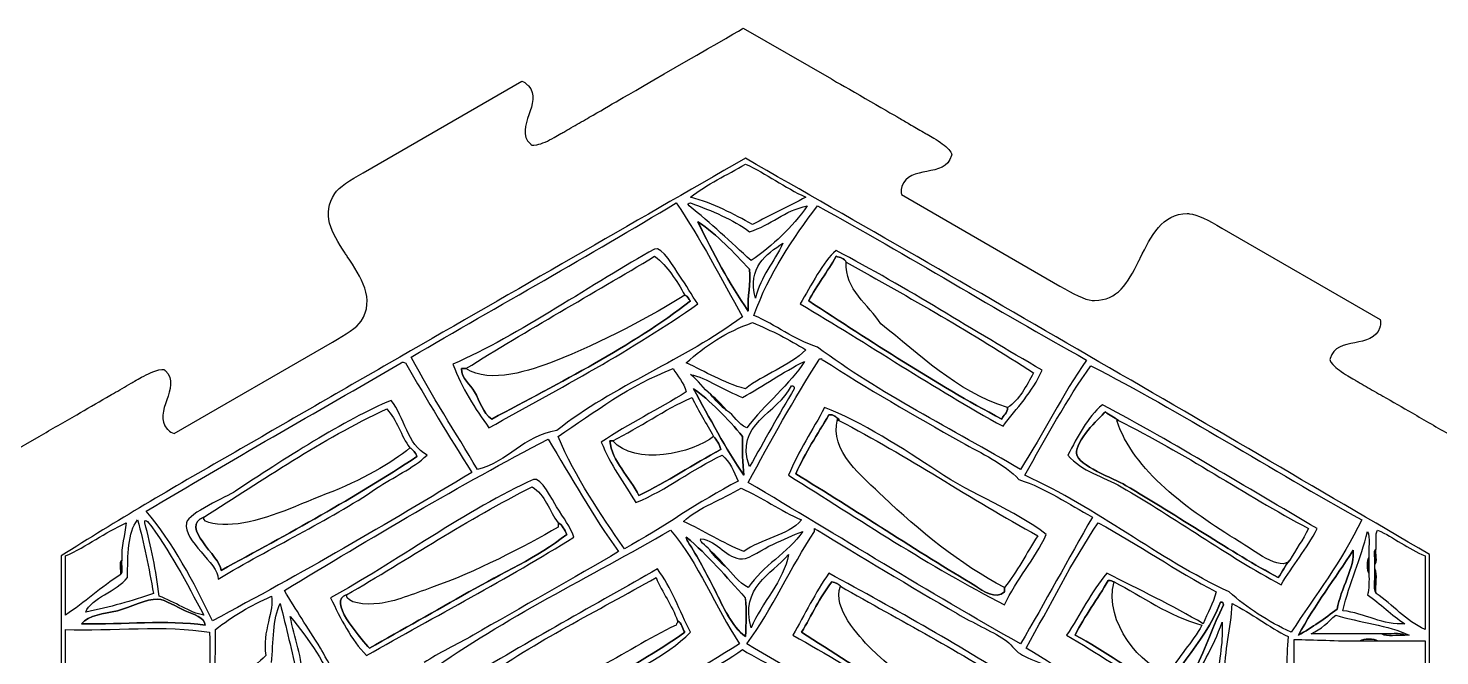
# Model space of a CAD drawing. Extents: x 6 to 958, y 3 to 221.
# Drawn here: x 584.7 to 751.5, y 146.1 to 220.2 of the extents above; entities that cross this region are included whole.
import ezdxf

# ---------------------------------------------------------------- set-up
doc = ezdxf.new("R2010")
doc.units = 0
doc.layers.get('0').update_dxf_attribs({"linetype": 'CONTINUOUS'})

msp = doc.modelspace()

# ---------------------------------------------------------------- linework, layer by layer
at = {"color": 7}
for points in [[(669.18825, 220.158), (679.6005, 214.16625)], [(624.306, 203.0985), (624.3075, 203.09775), (643.01925, 213.90225)], [(687.8715, 200.53125), (706.59525, 189.7215), (706.59375, 189.7215)], [(725.70975, 196.57275), (725.72025, 196.566), (725.71725, 196.566), (744.42075, 185.769), (744.42225, 185.76975)], [(601.9605, 172.3095), (620.67075, 183.11475), (620.67225, 183.114)], [(575.7195, 166.0395), (586.01025, 171.96525), (586.01475, 171.9645), (586.01625, 171.9645)]]:
    msp.add_lwpolyline(points, dxfattribs=at)
for points in [[(661.2675, 199.5315)], [(670.284, 196.97925)], [(673.8555, 194.76825)], [(670.113, 192.72675)], [(680.14875, 193.2375)], [(663.81975, 187.62375)], [(669.7725, 186.77325)], [(628.608, 181.32975)], [(628.77825, 180.65025)], [(678.618, 180.99)], [(709.74675, 180.99)], [(637.4535, 177.2475)], [(669.4335, 177.588)], [(675.21675, 177.588)], [(663.1395, 176.56725)], [(679.29825, 174.52575)], [(711.95775, 174.86625)], [(669.603, 172.995)], [(699.8805, 173.16525)], [(652.42275, 171.294)], [(644.42775, 166.872)], [(669.26325, 167.382)], [(625.887, 165.8505)], [(713.82825, 166.02075)], [(597.651, 162.1095)], [(598.84125, 161.9385)], [(605.475, 162.44925)], [(647.31975, 161.769)], [(742.23525, 162.1095)], [(589.14525, 157.857)], [(654.4635, 158.367)], [(669.26325, 158.367)], [(674.53575, 158.02725)], [(743.0865, 157.686)], [(743.76675, 156.3255)], [(669.7725, 154.11375)], [(680.66025, 154.284)], [(700.05075, 152.073)], [(589.14525, 149.18175)], [(605.64525, 149.691)], [(606.83625, 149.18175)], [(662.289, 148.8405)], [(675.0465, 148.50075)], [(723.52575, 149.862)], [(734.75175, 148.50075)], [(747.849, 148.50075)], [(668.75175, 147.48)], [(669.4335, 148.33125)], [(734.241, 147.99075)]]:
    msp.add_lwpolyline(points, close=True, dxfattribs=at)
at = {"color": 5}
for points in [[(669.94275, 191.706)], [(662.9685, 187.9635)], [(663.30975, 177.588)], [(665.3505, 176.907)], [(699.71025, 174.0165)], [(653.78325, 171.46425)], [(630.65025, 169.59375)], [(714.339, 166.191)], [(662.4585, 160.06725)], [(741.21525, 158.5365)], [(743.937, 158.706)], [(665.3505, 158.367)], [(595.6095, 155.6445)], [(743.0865, 155.81475)], [(632.35125, 154.11375)], [(696.6495, 154.284)], [(712.97925, 154.79475)], [(743.937, 153.4335)], [(725.56575, 152.41275)], [(603.264, 151.392)], [(744.618, 148.67025)], [(742.0665, 147.8205)]]:
    msp.add_lwpolyline(points, close=True, dxfattribs=at)
at = {"color": 7}
for points in [[(654.62175, 211.73775), (656.0385, 212.55975), (669.18975, 220.158), (669.18975, 220.158)], [(643.01925, 213.90225), (643.302, 213.85275), (643.52475, 213.63825), (643.6725, 213.4965)], [(643.6725, 213.4965), (643.7325, 213.43875), (643.78125, 213.393), (643.8135, 213.3765)], [(679.6005, 214.16625), (680.7135, 213.52575), (686.463, 210.2115), (687.56625, 209.574)], [(643.8135, 213.3765), (644.71275, 212.36475), (644.28675, 211.1325), (643.875, 209.93925)], [(651.00225, 209.6445), (652.18875, 210.3285), (653.42475, 211.0455), (654.62175, 211.73775)], [(643.875, 209.93925), (643.45575, 208.7265), (643.02075, 207.47175), (644.04075, 206.493)], [(648.1005, 207.9735), (648.75375, 208.34925), (649.43025, 208.73925), (650.05725, 209.1)], [(650.05725, 209.1), (650.3895, 209.292), (650.709, 209.47575), (651.00225, 209.6445)], [(687.56625, 209.574), (687.95325, 209.34975), (688.38225, 209.10075), (688.83225, 208.83975)], [(688.83225, 208.83975), (689.3655, 208.5315), (689.9235, 208.20825), (690.46575, 207.8925)], [(644.80425, 206.39625), (645.43425, 206.52375), (646.11075, 206.86275), (646.86825, 207.26025)], [(646.86825, 207.26025), (647.1405, 207.4035), (647.3925, 207.5535), (647.658, 207.71325)], [(647.658, 207.71325), (647.79975, 207.798), (647.94675, 207.88575), (648.1005, 207.9735)], [(690.46575, 207.8925), (690.615, 207.80625), (690.762, 207.72525), (690.90375, 207.6465)], [(690.90375, 207.6465), (691.1775, 207.49425), (691.4355, 207.35175), (691.6995, 207.1845)], [(691.6995, 207.1845), (692.42175, 206.727), (693.05325, 206.31), (693.47925, 205.83)], [(644.04075, 206.493), (644.0625, 206.48925), (644.073, 206.47425), (644.0865, 206.45325)], [(644.0865, 206.45325), (644.13075, 206.3865), (644.199, 206.27475), (644.80425, 206.39625)], [(693.77625, 205.11975), (693.438, 203.748), (692.13525, 203.49675), (690.8745, 203.25375)], [(693.47925, 205.83), (693.885, 205.3695), (693.8235, 205.25025), (693.78825, 205.179)], [(693.78825, 205.179), (693.77625, 205.15725), (693.7695, 205.14075), (693.77625, 205.11975)], [(669.43425, 204.80475), (655.88325, 197.02275), (642.23475, 189.15), (628.608, 181.32975)], [(662.9685, 200.21175), (664.86375, 201.77475), (667.30125, 202.79625), (669.4335, 204.12375)], [(669.4335, 204.12375), (671.9925, 202.99875), (674.0355, 201.3555), (676.5765, 200.21175)], [(750.23175, 158.02725), (723.42075, 173.742), (696.52725, 189.37275), (669.43425, 204.80475)], [(620.9355, 200.64525), (621.4245, 201.3975), (622.752, 202.2015), (624.306, 203.0985)], [(690.8745, 203.25375), (689.6355, 203.0145), (688.35525, 202.767), (687.9285, 201.48225)], [(622.16175, 193.605), (620.5035, 196.1085), (619.35975, 198.21675), (620.9355, 200.64525)], [(670.284, 196.97925), (668.01225, 198.22425), (665.75175, 199.479), (662.9685, 200.21175)], [(676.5765, 200.21175), (674.53875, 199.074), (672.3255, 198.1125), (670.284, 196.97925)], [(687.89475, 201.303), (687.84675, 201.1035), (687.77175, 200.802), (687.8715, 200.53125)], [(687.9285, 201.48225), (687.93, 201.447), (687.915, 201.38325), (687.89475, 201.303)], [(629.9685, 181.3305), (640.37775, 187.422), (650.967, 193.33125), (661.2675, 199.5315)], [(661.2675, 199.5315), (664.1685, 195.34425), (666.5325, 190.62), (669.0915, 186.09375)], [(662.79825, 199.191), (662.6085, 199.40025), (662.6505, 199.53975), (662.9685, 199.5315)], [(670.113, 192.72675), (667.6995, 194.907), (665.3745, 197.17425), (662.79825, 199.191)], [(662.9685, 199.5315), (665.499, 198.6015), (667.94475, 197.58825), (669.94275, 196.1295)], [(669.94275, 196.1295), (672.459, 196.9005), (674.0235, 198.6255), (676.74675, 199.19175)], [(676.74675, 199.19175), (674.9535, 196.61775), (672.67875, 194.5275), (670.113, 192.72675)], [(670.4535, 186.26325), (672.2295, 191.29125), (675.054, 195.27075), (677.93775, 199.191)], [(677.93775, 199.191), (688.71525, 193.29975), (698.99775, 186.9105), (709.74675, 180.99)], [(669.7725, 186.77325), (667.5195, 190.02075), (665.613, 193.614), (663.819, 197.31975)], [(663.819, 197.31975), (666.162, 195.75), (668.0355, 193.71225), (669.942, 191.70675)], [(716.07975, 193.02675), (717.3555, 195.60675), (718.6755, 198.273), (721.62975, 198.273)], [(721.62975, 198.273), (721.716, 198.273), (721.80375, 198.2715), (721.89375, 198.26625)], [(721.89375, 198.26625), (722.787, 198.219), (724.14975, 197.47125), (725.70975, 196.57275)], [(622.41375, 193.22925), (622.329, 193.3545), (622.245, 193.47975), (622.16175, 193.605)], [(658.71675, 194.08725), (651.69375, 190.1955), (642.591, 183.88575), (634.9035, 180.47925)], [(661.60875, 191.02575), (661.16625, 191.65575), (659.556, 194.55225), (658.71675, 194.08725)], [(670.62375, 188.304), (669.5925, 191.8875), (671.97675, 193.52775), (673.8555, 194.76825)], [(673.8555, 194.76825), (672.846, 192.54525), (671.24925, 190.91025), (670.62375, 188.304)], [(680.14875, 193.91775), (678.609, 192.621), (677.19675, 189.72525), (675.89625, 187.62375)], [(704.47425, 179.799), (696.3195, 184.458), (688.566, 189.5205), (680.14875, 193.91775)], [(624.04725, 185.5695), (625.758, 188.211), (624.05775, 190.76175), (622.41375, 193.22925)], [(636.4335, 179.9685), (643.70475, 184.54725), (651.327, 188.77575), (658.71675, 193.23675)], [(658.71675, 193.23675), (660.27675, 192.075), (661.296, 190.3725), (662.28975, 188.64375)], [(676.91625, 187.96425), (677.87625, 189.84), (679.15425, 191.39775), (680.14875, 193.2375)], [(680.14875, 193.2375), (680.64225, 193.10775), (681.1275, 192.96825), (681.33975, 192.5565)], [(681.33975, 192.5565), (688.863, 188.34375), (696.37875, 184.1205), (703.4535, 179.45925)], [(710.688, 188.0265), (713.37, 188.0265), (714.58425, 190.0215), (715.8765, 192.618)], [(715.8765, 192.618), (715.9455, 192.75375), (716.013, 192.89025), (716.07975, 193.02675)], [(663.81975, 187.62375), (663.069, 188.68425), (662.52375, 189.72075), (661.60875, 191.02575)], [(669.942, 191.70675), (670.07325, 189.8745), (669.684, 188.56275), (669.7725, 186.77325)], [(662.28975, 188.64375), (662.68875, 188.58975), (662.67, 188.118), (662.96925, 187.96275)], [(706.59375, 189.7215), (708.14325, 188.82675), (709.5, 188.08275), (710.39325, 188.034)], [(639.156, 172.995), (647.59275, 177.65625), (656.14275, 182.2035), (663.81975, 187.62375)], [(662.96925, 187.96275), (655.917, 182.5425), (647.62275, 178.362), (639.495, 174.015)], [(675.89625, 187.62375), (683.98425, 182.898), (691.58175, 177.681), (699.8805, 173.16525)], [(699.71025, 174.0165), (691.70025, 178.2525), (684.35775, 183.15825), (676.91625, 187.96425)], [(710.39325, 188.034), (710.493, 188.02875), (710.59125, 188.0265), (710.688, 188.0265)], [(620.67225, 183.114), (622.22925, 184.0125), (623.55675, 184.818), (624.04725, 185.5695)], [(669.0915, 186.09375), (662.238, 181.0035), (653.93775, 178.0215), (647.1495, 172.65525)], [(662.4585, 180.65025), (664.63725, 182.66625), (667.19325, 184.3065), (670.284, 185.41275)], [(670.284, 185.41275), (672.50325, 184.45875), (674.643, 183.42225), (676.57725, 182.18175)], [(677.93775, 182.52075), (675.135, 183.45975), (673.03425, 185.10075), (670.4535, 186.26325)], [(744.42225, 185.76975), (744.5235, 185.4945), (744.4485, 185.19), (744.399, 184.98825)], [(744.36375, 184.81125), (743.93775, 183.522), (742.6545, 183.27375), (741.41475, 183.0345)], [(744.399, 184.98825), (744.37875, 184.9095), (744.36375, 184.84725), (744.36375, 184.81125)], [(676.57725, 182.18175), (674.613, 180.23175), (671.628, 179.304), (669.4335, 177.588)], [(701.922, 168.06225), (693.867, 172.8225), (685.28325, 177.054), (677.93775, 182.52075)], [(741.41475, 183.0345), (740.15625, 182.7915), (738.85575, 182.5395), (738.519, 181.1745)], [(598.67175, 163.1295), (608.565, 169.1115), (618.7695, 174.783), (628.77825, 180.65025)], [(628.608, 181.32975), (621.90825, 177.4845), (615.25275, 173.628), (608.53725, 169.76325)], [(628.77825, 180.65025), (629.00175, 180.8535), (629.046, 180.71625), (629.28975, 180.65025)], [(629.28975, 180.65025), (631.8195, 176.262), (634.45125, 171.978), (637.11375, 167.7225)], [(637.79325, 168.063), (635.19375, 172.49325), (632.37825, 176.70975), (629.9685, 181.3305)], [(634.9035, 180.47925), (635.955, 177.6195), (637.52025, 175.272), (639.156, 172.995)], [(669.4335, 177.588), (666.7995, 178.30125), (664.7625, 179.60925), (662.4585, 180.65025)], [(669.0915, 176.56725), (671.58525, 177.93075), (673.8285, 179.541), (676.407, 180.81975)], [(676.407, 180.81975), (674.81175, 178.218), (671.65875, 175.70175), (669.603, 172.995)], [(669.77175, 166.53225), (672.43875, 171.46275), (675.1545, 176.3445), (678.10725, 180.99)], [(678.10725, 180.99), (678.11175, 181.15575), (678.31425, 181.122), (678.447, 181.1595)], [(678.447, 181.1595), (678.41775, 181.0155), (678.5145, 180.99975), (678.618, 180.99)], [(678.618, 180.99), (683.79525, 177.63075), (689.286, 174.4875), (694.9485, 171.294)], [(709.74675, 180.99), (706.8915, 176.92725), (704.625, 172.278), (701.922, 168.06225)], [(702.432, 167.38275), (704.9565, 171.77625), (707.349, 176.30175), (710.2575, 180.3105)], [(710.2575, 180.3105), (720.85275, 174.858), (731.54625, 168.0315), (742.23525, 162.1095)], [(738.5055, 181.11225), (738.47025, 181.0425), (738.41025, 180.9255), (738.816, 180.46875)], [(738.519, 181.1745), (738.528, 181.1535), (738.5175, 181.134), (738.5055, 181.11225)], [(738.816, 180.46875), (739.239, 179.98875), (739.8705, 179.57175), (740.59275, 179.11575)], [(596.88225, 178.23825), (597.024, 178.3215), (597.162, 178.404), (597.297, 178.48425)], [(597.297, 178.48425), (597.56925, 178.6485), (597.82875, 178.803), (598.1115, 178.9515)], [(598.1115, 178.9515), (598.866, 179.34825), (599.541, 179.68725), (600.1725, 179.81475)], [(600.1725, 179.81475), (600.77175, 179.93625), (600.84075, 179.82675), (600.88425, 179.76075)], [(600.88425, 179.76075), (600.89775, 179.7405), (600.909, 179.7225), (600.9315, 179.7195)], [(600.9315, 179.7195), (601.947, 178.7445), (601.51275, 177.492), (601.09425, 176.28075)], [(637.4535, 177.2475), (636.94125, 178.10325), (635.9055, 178.794), (635.9235, 179.9685)], [(635.9235, 179.9685), (636.09375, 179.9685), (636.26325, 179.9685), (636.4335, 179.9685)], [(647.31825, 171.975), (651.65775, 174.83625), (655.68675, 178.008), (660.927, 179.96925)], [(660.927, 179.96925), (661.41, 179.03475), (662.148, 178.35675), (662.45775, 177.24825)], [(665.3505, 176.907), (664.485, 177.62925), (663.86475, 178.596), (662.9685, 179.28975)], [(662.9685, 179.28975), (664.821, 178.87125), (667.0635, 177.37275), (669.0915, 176.56725)], [(699.8805, 173.16525), (701.4615, 175.32675), (703.36725, 177.1635), (704.47425, 179.799)], [(703.4535, 179.45925), (702.6105, 177.92025), (701.844, 176.30625), (700.3905, 175.377)], [(740.59275, 179.11575), (740.862, 178.9455), (741.1245, 178.79925), (741.40425, 178.644)], [(741.40425, 178.644), (741.54075, 178.56825), (741.6825, 178.4895), (741.8265, 178.407)], [(741.8265, 178.407), (742.455, 178.04175), (743.10375, 177.66525), (743.7105, 177.315)], [(593.9775, 176.56725), (594.234, 176.715), (594.50925, 176.87475), (594.798, 177.0405)], [(594.798, 177.0405), (595.44675, 177.41475), (596.1825, 177.83775), (596.88225, 178.23825)], [(639.495, 174.015), (638.37225, 174.74925), (638.10975, 176.151), (637.4535, 177.2475)], [(662.45775, 177.24825), (659.23125, 175.1445), (655.5735, 173.4735), (652.42275, 171.294)], [(669.26325, 167.382), (667.0575, 170.56275), (665.238, 174.1305), (663.30975, 177.588)], [(663.30975, 177.588), (665.17875, 176.3385), (667.41525, 173.9835), (669.0915, 171.975)], [(667.22175, 175.03725), (666.5265, 175.58925), (665.90325, 176.2125), (665.3505, 176.907)], [(669.94275, 168.402), (668.03025, 173.44875), (673.34325, 174.73575), (674.87625, 177.92775)], [(675.21675, 177.588), (673.3785, 174.60675), (671.69475, 171.471), (669.94275, 168.402)], [(674.87625, 177.92775), (675.165, 177.99075), (675.1965, 177.79575), (675.21675, 177.588)], [(743.7105, 177.315), (744.06975, 177.10725), (744.4125, 176.9085), (744.726, 176.727)], [(744.726, 176.727), (745.857, 176.073), (747.036, 175.395), (748.1775, 174.73875)], [(590.45775, 174.53175), (591.621, 175.20525), (592.82175, 175.902), (593.9775, 176.56725)], [(601.09425, 176.28075), (600.681, 175.08675), (600.2535, 173.85225), (601.15725, 172.83675)], [(605.475, 162.44925), (612.5265, 166.85175), (619.242, 171.588), (627.078, 175.20675)], [(627.588, 176.2275), (622.22025, 174.006), (614.6835, 169.12125), (609.2175, 165.51075)], [(627.078, 175.20675), (628.27425, 173.964), (628.776, 172.029), (629.8005, 170.61375)], [(631.84125, 169.76325), (629.48175, 170.97675), (629.19525, 174.26175), (627.588, 176.2275)], [(653.78325, 171.4635), (656.99325, 173.07375), (659.80125, 175.08375), (663.1395, 176.56725)], [(663.1395, 176.56725), (663.86775, 174.9135), (664.85025, 173.51475), (665.69025, 171.97425)], [(678.78825, 175.377), (677.39025, 172.69275), (675.708, 170.29275), (674.53575, 167.382)], [(692.05725, 167.89275), (688.34325, 170.37825), (682.998, 173.82), (678.78825, 175.377)], [(700.3905, 175.377), (700.43175, 174.657), (699.894, 174.51225), (699.71025, 174.0165)], [(711.61725, 175.716), (709.79025, 174.19875), (708.6945, 171.9495), (707.53575, 169.7625)], [(736.96275, 161.088), (728.5575, 166.0065), (720.294, 171.069), (711.61725, 175.716)], [(586.01625, 171.9645), (587.50875, 172.8225), (589.00875, 173.69175), (590.45775, 174.53175)], [(669.603, 172.995), (668.54175, 173.40825), (668.14275, 174.48225), (667.22175, 175.03725)], [(675.3855, 167.55075), (676.49775, 170.0685), (677.9865, 172.209), (679.29825, 174.52575)], [(679.29825, 174.52575), (679.94025, 174.6015), (680.09625, 174.19125), (680.4885, 174.01575)], [(680.4885, 174.01575), (680.4885, 173.95875), (680.4885, 173.90175), (680.4885, 173.8455)], [(680.4885, 173.8455), (688.629, 169.6245), (695.98875, 164.62425), (703.96275, 160.23675)], [(708.5565, 169.93275), (708.37875, 171.40725), (711.1395, 174.07425), (711.95775, 174.86625)], [(711.95775, 174.86625), (712.42725, 174.4845), (713.0295, 174.237), (713.48925, 173.8455)], [(713.48925, 173.8455), (721.359, 169.97925), (728.292, 165.17475), (735.94275, 161.088)], [(748.1775, 174.73875), (749.65275, 173.88975), (751.179, 173.0115), (752.69325, 172.134)], [(601.15725, 172.83675), (601.1895, 172.82025), (601.236, 172.77525), (601.29675, 172.71825)], [(601.29675, 172.71825), (601.446, 172.57425), (601.67175, 172.35825), (601.9605, 172.3095)], [(647.1495, 172.65525), (643.1265, 172.029), (641.50575, 169.0005), (637.79325, 168.063)], [(655.14375, 158.70675), (652.3035, 162.8985), (649.3875, 167.01225), (647.31825, 171.975)], [(665.69025, 171.97425), (666.00525, 171.49575), (666.408, 171.1035), (666.5415, 170.4435)], [(669.0915, 171.975), (669.0555, 170.34975), (669.09375, 168.801), (669.26325, 167.382)], [(615, 153.7755), (625.0845, 159.906), (635.83575, 166.2795), (646.12875, 171.63525)], [(629.8005, 170.61375), (630.2205, 170.4105), (630.465, 170.031), (630.651, 169.593)], [(646.12875, 171.63525), (648.87975, 167.184), (651.411, 162.5145), (654.4635, 158.367)], [(652.42275, 171.294), (653.50125, 168.63075), (655.08675, 166.47375), (656.50425, 164.15025)], [(656.8455, 165.00075), (655.8225, 167.1585), (653.61825, 169.02375), (653.4435, 171.4635)], [(653.4435, 171.4635), (653.556, 171.4635), (653.67, 171.4635), (653.78325, 171.4635)], [(666.5415, 170.4435), (663.282, 168.65625), (660.249, 166.6425), (656.8455, 165.00075)], [(694.9485, 171.294), (697.34475, 169.94175), (700.0215, 168.7725), (701.75175, 166.872)], [(608.53725, 169.76325), (601.8555, 165.91725), (595.1175, 162.00075), (588.636, 157.857)], [(630.651, 169.593), (623.316, 164.736), (615.41925, 160.443), (607.5165, 156.15525)], [(625.887, 165.8505), (627.84225, 167.178), (630.1125, 168.129), (631.84125, 169.76325)], [(656.50425, 164.15025), (660.2355, 165.693), (663.1185, 168.0825), (666.71025, 169.764)], [(666.71025, 169.764), (667.58025, 168.98925), (668.0895, 167.85525), (668.58075, 166.70175)], [(707.53575, 169.7625), (709.15275, 167.80125), (711.71025, 167.24625), (713.82825, 166.02075)], [(714.33975, 166.191), (712.9335, 167.01525), (708.72825, 168.51825), (708.5565, 169.93275)], [(637.11375, 167.7225), (627.144, 161.64675), (616.9785, 155.76525), (606.49725, 150.20175)], [(644.42775, 166.872), (636.8295, 163.52925), (627.75675, 156.86475), (620.4435, 152.9235)], [(647.14875, 163.64025), (646.692, 164.37225), (645.2655, 167.24025), (644.42775, 166.872)], [(674.53575, 167.382), (682.9125, 162.15075), (691.0725, 156.702), (700.05075, 152.073)], [(696.6495, 154.2825), (689.83275, 158.361), (682.296, 163.33425), (675.3855, 167.55075)], [(704.98425, 160.40775), (701.1, 163.344), (696.3915, 164.988), (692.05725, 167.89275)], [(701.75175, 166.872), (705.05325, 165.80775), (707.5845, 163.9725), (710.42625, 162.44925)], [(726.5865, 153.60525), (717.966, 157.629), (711.141, 163.44825), (702.432, 167.38275)], [(609.2175, 165.51075), (608.1525, 164.808), (603.66075, 162.9315), (603.43425, 161.76825)], [(607.176, 155.1345), (613.3875, 158.87025), (620.1315, 161.943), (625.887, 165.8505)], [(622.31475, 153.264), (629.6535, 157.49175), (636.549, 162.16425), (644.25825, 166.0215)], [(644.25825, 166.0215), (645.786, 165.11175), (646.2615, 163.149), (647.31975, 161.769)], [(668.58075, 166.70175), (663.88275, 164.256), (659.76675, 161.2275), (655.14375, 158.70675)], [(662.11875, 161.9385), (663.996, 163.63425), (666.69, 164.5125), (668.92275, 165.8505)], [(668.92275, 165.8505), (671.47275, 164.772), (673.53375, 163.2045), (676.06725, 162.10875)], [(701.92125, 147.48), (690.993, 153.6195), (680.502, 160.1955), (669.77175, 166.53225)], [(713.82825, 166.02075), (720.243, 162.3135), (726.24525, 157.941), (732.71025, 154.4535)], [(732.3705, 155.304), (726.91275, 158.26275), (720.522, 162.5655), (714.33975, 166.191)], [(649.19025, 160.06725), (648.726, 161.39775), (648.03225, 162.2235), (647.14875, 163.64025)], [(589.14525, 157.857), (591.69225, 158.994), (593.769, 160.6035), (596.289, 161.769)], [(596.289, 161.769), (596.169, 160.245), (595.695, 159.07425), (595.77825, 157.34625)], [(596.46, 155.3055), (596.49225, 157.93725), (596.4555, 160.63875), (597.651, 162.1095)], [(597.651, 162.1095), (598.4265, 159.36975), (598.98975, 156.417), (599.52075, 153.43425)], [(598.5015, 161.76825), (598.49325, 162.20325), (598.6275, 161.976), (598.84125, 161.9385)], [(600.2025, 153.093), (599.823, 156.17175), (599.23725, 159.04575), (598.5015, 161.76825)], [(606.49725, 150.20175), (604.24875, 154.87125), (601.85625, 159.3975), (598.67175, 163.1295)], [(598.84125, 161.9385), (601.3965, 158.598), (603.4035, 154.707), (605.475, 150.88275)], [(607.5165, 156.15525), (607.407, 157.82775), (602.53125, 161.331), (605.475, 162.44925)], [(603.43425, 161.76825), (602.99775, 159.53625), (607.20075, 157.065), (607.176, 155.1345)], [(647.31975, 161.769), (647.86875, 161.52375), (648.07425, 160.93575), (648.33975, 160.4085)], [(669.26325, 158.367), (666.735, 159.41175), (664.55025, 160.79775), (662.11875, 161.9385)], [(676.06725, 162.10875), (674.45625, 160.2045), (671.24175, 159.903), (669.26325, 158.367)], [(710.42625, 162.44925), (707.56725, 157.48275), (704.83875, 152.38725), (701.92125, 147.48)], [(702.6015, 146.97075), (705.399, 151.941), (707.97825, 157.13025), (711.1065, 161.769)], [(711.1065, 161.769), (715.89375, 159.1845), (720.23775, 156.1575), (725.0565, 153.6045)], [(742.23525, 162.1095), (739.87875, 157.2645), (736.76175, 153.1815), (733.9005, 148.84125)], [(624.696, 146.1195), (632.8815, 150.747), (641.28375, 155.16), (649.19025, 160.06725)], [(632.181, 144.2475), (640.9275, 150.525), (651.111, 155.36925), (660.588, 160.91775)], [(648.33975, 160.4085), (644.88225, 157.64775), (640.66275, 155.82075), (636.77325, 153.60525)], [(660.588, 160.91775), (663.9285, 157.05825), (665.8515, 151.77975), (668.75175, 147.48)], [(662.628, 159.55725), (662.53725, 159.6945), (662.451, 159.83325), (662.45775, 160.06725)], [(662.45775, 160.06725), (665.05125, 157.95525), (667.1715, 155.36925), (669.43275, 152.9235)], [(669.60225, 147.48), (672.612, 151.5585), (674.76375, 156.4935), (677.5965, 160.74825)], [(676.236, 160.74825), (674.44725, 158.17275), (671.499, 156.75375), (669.7725, 154.11375)], [(672.6645, 159.2175), (673.97775, 159.7755), (675.036, 160.335), (676.236, 160.74825)], [(677.5965, 160.74825), (677.5965, 160.8615), (677.5965, 160.97475), (677.5965, 161.088)], [(677.5965, 161.088), (677.7345, 161.05575), (677.766, 160.917), (677.937, 160.91775)], [(677.937, 160.91775), (682.77, 157.926), (689.0055, 154.23225), (694.437, 151.05225)], [(700.05075, 152.073), (701.42925, 155.11725), (703.5975, 157.37175), (704.98425, 160.40775)], [(703.96275, 160.23675), (702.67275, 158.1825), (701.5185, 155.991), (700.05075, 154.113)], [(732.71025, 154.4535), (734.05575, 156.73725), (735.73575, 158.685), (736.96275, 161.088)], [(735.94275, 161.088), (735.294, 159.7515), (734.4435, 158.61825), (733.731, 157.3455)], [(740.0235, 151.392), (740.75775, 154.74), (742.13925, 157.443), (742.91475, 160.74825)], [(742.91475, 160.74825), (743.31, 160.065), (742.97625, 158.65275), (743.0865, 157.686)], [(743.937, 158.70675), (744.006, 159.432), (743.772, 160.4595), (744.10725, 160.9185)], [(744.10725, 160.9185), (746.0865, 160.00725), (747.68325, 158.70975), (749.72025, 157.857)], [(665.85975, 153.77475), (664.851, 155.78175), (663.80175, 157.77825), (662.628, 159.55725)], [(665.34975, 158.367), (665.13225, 158.94825), (663.954, 159.45825), (664.15875, 159.897)], [(664.15875, 159.897), (666.276, 159.64275), (667.1925, 157.473), (669.09075, 157.51575)], [(669.09075, 157.51575), (670.00725, 157.53675), (671.54325, 158.7405), (672.6645, 159.2175)], [(734.75175, 148.50075), (736.6845, 152.06775), (739.083, 155.16975), (741.21525, 158.5365)], [(741.21525, 158.5365), (741.492, 156.6465), (739.70025, 153.94575), (739.344, 151.56225)], [(743.76675, 156.83625), (743.87475, 157.4085), (743.547, 158.41575), (743.937, 158.70675)], [(588.636, 157.857), (588.636, 126.89775), (588.636, 95.94075), (588.636, 64.9815)], [(589.1445, 150.88275), (589.14525, 153.207), (589.14525, 155.532), (589.14525, 157.857)], [(595.77825, 157.34625), (595.671, 156.83025), (595.9965, 155.8815), (595.60875, 155.6445)], [(654.4635, 158.367), (649.38675, 155.35725), (642.77475, 151.68), (637.28325, 148.50075)], [(667.05075, 156.66525), (666.41175, 157.16175), (665.84625, 157.728), (665.34975, 158.367)], [(670.11375, 149.352), (668.8275, 154.263), (672.44175, 155.592), (674.53575, 158.02725)], [(674.53575, 158.02725), (673.998, 154.87875), (671.33925, 152.3775), (670.11375, 149.352)], [(733.731, 157.3455), (733.16325, 156.78), (732.86325, 155.94675), (732.3705, 155.304)], [(743.0865, 157.686), (743.0865, 157.062), (743.0865, 156.43875), (743.0865, 155.81475)], [(743.76675, 156.3255), (743.76675, 156.4965), (743.76675, 156.666), (743.76675, 156.83625)], [(749.72025, 157.857), (749.72025, 154.96575), (749.72025, 152.07375), (749.72025, 149.18175)], [(750.23175, 64.9815), (750.23175, 95.99625), (750.23175, 127.0125), (750.23175, 158.02725)], [(595.60875, 155.6445), (593.349, 154.161), (591.39525, 152.37375), (589.1445, 150.88275)], [(591.52725, 151.22325), (592.1685, 152.9145), (595.19475, 153.67125), (596.46, 155.3055)], [(659.05725, 156.3255), (651.86475, 152.2335), (643.66125, 147.6795), (636.26325, 143.2275)], [(638.304, 143.22675), (644.62425, 147.79275), (651.9495, 151.35375), (658.88625, 155.304)], [(658.88625, 155.304), (659.65425, 153.5205), (660.7395, 152.05425), (661.43775, 150.201)], [(662.9685, 148.84125), (661.68, 151.353), (660.66975, 154.1385), (659.05725, 156.3255)], [(669.7725, 154.11375), (668.62725, 154.725), (667.91325, 155.76975), (667.05075, 156.66525)], [(679.299, 155.81475), (677.70075, 153.5565), (676.4655, 150.93675), (675.0465, 148.50075)], [(702.60225, 142.2075), (695.18025, 147.0885), (687.26925, 151.4805), (679.299, 155.81475)], [(712.1295, 155.8155), (710.27025, 153.64875), (709.00275, 150.88875), (707.3655, 148.5015)], [(723.52575, 149.862), (719.8695, 151.98975), (715.9725, 153.8775), (712.1295, 155.8155)], [(743.0865, 155.81475), (743.11275, 154.88175), (743.10375, 153.9825), (742.9155, 153.26325)], [(743.937, 153.4335), (743.544, 154.06125), (743.87775, 155.415), (743.76675, 156.3255)], [(599.52075, 153.43425), (597.01875, 152.53425), (594.34425, 151.80825), (591.52725, 151.22325)], [(619.2525, 146.97075), (617.688, 149.52225), (616.3365, 151.4775), (615, 153.7755)], [(636.77325, 153.60525), (632.82975, 151.3575), (628.9125, 149.16825), (625.0365, 146.97075)], [(669.4335, 148.33125), (667.761, 149.6175), (666.8355, 151.83525), (665.85975, 153.77475)], [(676.06725, 148.84125), (677.259, 150.8235), (678.2475, 153.01125), (679.63875, 154.79475)], [(679.63875, 154.79475), (680.073, 154.719), (680.421, 154.5555), (680.66025, 154.284)], [(680.66025, 154.284), (687.6735, 150.2415), (695.01, 146.5215), (701.58225, 142.03725)], [(700.05075, 153.603), (699.0015, 152.63925), (697.476, 153.78825), (696.6495, 154.2825)], [(700.05075, 154.113), (700.05075, 153.94275), (700.05075, 153.77325), (700.05075, 153.603)], [(708.3855, 148.50075), (709.539, 150.807), (711.02925, 152.775), (712.29975, 154.96575)], [(712.29975, 154.96575), (712.6545, 155.03775), (712.74975, 154.848), (712.97925, 154.79475)], [(712.97925, 154.79475), (716.38425, 153.0405), (719.33175, 150.82725), (723.3555, 149.69175)], [(725.0565, 153.6045), (724.677, 152.22525), (724.01175, 151.1325), (723.52575, 149.862)], [(733.9005, 148.84125), (731.163, 150.129), (728.7135, 151.7055), (726.5865, 153.60525)], [(749.72025, 149.18175), (747.41325, 150.21825), (745.92975, 152.082), (743.937, 153.4335)], [(595.26825, 151.392), (596.80125, 151.74675), (598.65225, 152.81925), (600.0315, 152.7525)], [(600.0315, 152.7525), (600.939, 152.709), (602.31675, 151.82325), (603.264, 151.392)], [(605.475, 150.88275), (603.87075, 151.09425), (601.99725, 152.50725), (600.2025, 153.093)], [(606.83625, 149.18175), (608.82525, 150.70725), (611.01, 152.03775), (613.47, 153.093)], [(613.47, 153.093), (613.83525, 151.52475), (612.32925, 148.91325), (612.78975, 146.1195)], [(613.47, 145.26825), (613.69725, 147.70575), (613.5945, 150.474), (614.48925, 152.24325)], [(614.48925, 152.24325), (615.204, 149.44125), (615.87, 146.59275), (616.53075, 143.73825)], [(625.0365, 146.97075), (624.297, 147.8265), (620.4165, 152.02425), (621.975, 153.09375)], [(620.4435, 152.9235), (621.645, 150.4395), (622.85025, 147.95925), (624.696, 146.1195)], [(621.975, 153.09375), (622.08375, 153.16875), (622.16775, 153.231), (622.31475, 153.264)], [(669.43275, 152.9235), (669.6195, 151.257), (669.552, 150.02175), (669.4335, 148.33125)], [(717.40125, 138.975), (719.4975, 144.08025), (723.53625, 147.2415), (725.56575, 152.41275)], [(725.90625, 152.073), (723.52575, 147.2535), (722.29725, 141.27975), (717.40125, 138.975)], [(725.56575, 152.41275), (725.85525, 152.47575), (725.8875, 152.28075), (725.90625, 152.073)], [(726.0765, 143.568), (725.9655, 146.85525), (726.858, 149.13675), (726.92775, 152.24325)], [(726.92775, 152.24325), (729.264, 151.06425), (731.19975, 149.4855), (733.56225, 148.3305)], [(742.9155, 153.26325), (744.47625, 152.2155), (745.72875, 150.86025), (747.33825, 149.86125)], [(591.01575, 149.86125), (591.86025, 150.888), (593.66625, 151.02225), (595.26825, 151.392)], [(605.64525, 149.691), (600.97875, 150.336), (596.0955, 149.74275), (591.01575, 149.86125)], [(603.264, 151.392), (604.24575, 150.945), (605.58675, 150.63075), (605.64525, 149.691)], [(617.211, 143.05725), (617.07675, 145.98375), (616.1805, 148.15125), (615.68175, 150.7125)], [(615.68175, 150.7125), (617.8755, 148.03125), (619.86825, 145.1475), (621.294, 141.69675)], [(661.43775, 150.201), (661.95075, 149.9775), (661.95825, 149.24775), (662.289, 148.8405)], [(694.437, 151.05225), (696.35325, 149.93025), (698.388, 149.067), (700.05, 147.99075)], [(739.344, 151.56225), (737.85, 150.50475), (736.401, 149.403), (734.75175, 148.50075)], [(736.28325, 148.671), (737.4705, 149.18475), (738.2745, 150.081), (739.1745, 150.8835)], [(739.1745, 150.8835), (741.954, 149.9775), (745.37325, 149.70975), (747.849, 148.50075)], [(747.33825, 149.86125), (744.8325, 149.625), (742.569, 151.10025), (740.0235, 151.392)], [(589.1445, 112.26975), (589.14525, 124.5735), (589.14525, 136.87725), (589.14525, 149.18175)], [(589.14525, 149.18175), (594.42675, 148.96275), (601.08225, 149.742), (606.15525, 148.8405)], [(606.15525, 148.8405), (606.21825, 144.58275), (606.10875, 140.49525), (605.985, 136.4235)], [(607.00575, 141.867), (606.60975, 143.9655), (606.94875, 146.799), (606.83625, 149.18175)], [(637.28325, 148.50075), (635.28675, 147.345), (633.2295, 146.39925), (631.5, 145.269)], [(662.289, 148.8405), (655.79325, 144.27975), (648.27825, 140.73825), (641.19675, 136.76325)], [(652.08225, 142.038), (655.8855, 144.1485), (659.95275, 145.854), (662.9685, 148.84125)], [(675.0465, 148.50075), (682.97625, 144.12675), (690.17025, 139.017), (698.18025, 134.7225)], [(698.01075, 135.4035), (690.48, 139.668), (683.26725, 144.24825), (676.06725, 148.84125)], [(707.3655, 148.5015), (710.97975, 146.44575), (714.2385, 144.0345), (718.0815, 142.20825)], [(718.7625, 142.54725), (714.91425, 144.141), (711.98925, 146.6595), (708.3855, 148.50075)], [(723.3555, 149.69175), (722.22825, 147.58575), (720.5565, 146.0265), (719.442, 143.9085)], [(721.82475, 141.86625), (723.08025, 144.63675), (724.743, 146.99925), (725.73675, 150.03075)], [(725.73675, 150.03075), (725.89725, 148.11075), (725.44275, 145.335), (725.05725, 143.397)], [(744.618, 148.671), (741.83925, 148.671), (739.06125, 148.671), (736.28325, 148.671)], [(747.339, 148.50075), (746.48475, 148.611), (745.188, 148.278), (744.618, 148.671)], [(747.849, 148.50075), (747.6795, 148.50075), (747.51, 148.50075), (747.339, 148.50075)], [(624.01575, 140.5065), (622.4355, 140.59575), (619.947, 145.8375), (619.2525, 146.97075)], [(668.75175, 147.48), (659.4585, 141.69225), (649.76625, 136.302), (640.17525, 130.8105)], [(657.86625, 139.99425), (677.15775, 148.09875), (697.27575, 133.71675), (699.201, 116.862)], [(659.5665, 141.186), (662.5605, 143.238), (666.19275, 144.6525), (669.0915, 146.799)], [(669.0915, 146.799), (671.8785, 145.0485), (675.17025, 143.8035), (677.59725, 141.696)], [(699.71025, 129.78975), (690.4095, 135.74175), (679.4985, 141.5565), (669.60225, 147.48)], [(700.05, 147.99075), (700.75425, 147.53475), (701.2485, 146.7165), (701.92125, 146.289)], [(716.3805, 138.97575), (711.10275, 140.95725), (707.21775, 144.3285), (702.6015, 146.97075)], [(733.56225, 148.3305), (733.311, 145.66275), (733.32075, 143.1105), (733.5615, 140.3355)], [(734.241, 139.14525), (734.115, 142.04625), (734.30025, 144.76575), (734.241, 147.99075)], [(734.241, 147.99075), (736.626, 147.98625), (739.23525, 147.8115), (742.0665, 147.8205)], [(742.0665, 147.8205), (742.359, 148.10175), (743.814, 148.10175), (744.10725, 147.8205)], [(744.10725, 147.8205), (745.9785, 147.8205), (747.849, 147.8205), (749.72025, 147.8205)], [(749.72025, 147.8205), (749.72025, 136.4235), (749.72025, 125.0265), (749.72025, 113.63025)], [(612.78975, 146.1195), (611.16975, 144.3945), (608.8095, 143.40825), (607.00575, 141.867)], [(701.92125, 146.289), (703.14075, 145.5135), (706.584, 144.714), (706.854, 143.0565)]]:
    msp.add_open_spline(points, degree=3, dxfattribs=at)
at = {"color": 5}
for points in [[(669.94275, 191.706), (668.03625, 193.7115), (666.16275, 195.74925), (663.81975, 197.319)], [(663.81975, 197.319), (665.61375, 193.61325), (667.52025, 190.02075), (669.77325, 186.7725)], [(680.14875, 193.2375), (679.15425, 191.39775), (677.87625, 189.84075), (676.91625, 187.96425)], [(681.33975, 192.5565), (681.1275, 192.96825), (680.64225, 193.107), (680.14875, 193.2375)], [(685.42125, 185.24325), (684.03675, 187.54275), (681.162, 189.261), (681.33975, 192.5565)], [(669.77325, 186.7725), (669.684, 188.56275), (670.07325, 189.8745), (669.94275, 191.706)], [(662.289, 188.6445), (658.653, 186.35325), (652.386, 182.96775), (646.80975, 180.81975)], [(662.9685, 187.9635), (662.66925, 188.11875), (662.688, 188.58975), (662.289, 188.6445)], [(639.49425, 174.01575), (647.622, 178.36275), (655.91625, 182.54325), (662.9685, 187.9635)], [(676.91625, 187.96425), (684.3585, 183.15825), (691.701, 178.2525), (699.71025, 174.0165)], [(700.3905, 175.377), (694.11225, 177.37575), (690.1335, 181.67625), (685.42125, 185.24325)], [(646.80975, 180.81975), (644.24775, 179.8335), (639.26625, 178.08225), (636.43275, 179.9685)], [(635.92275, 179.9685), (635.90475, 178.79325), (636.9405, 178.1025), (637.45275, 177.2475)], [(636.43275, 179.9685), (636.2625, 179.9685), (636.093, 179.9685), (635.92275, 179.9685)], [(637.45275, 177.2475), (638.10975, 176.151), (638.37225, 174.7485), (639.49425, 174.01575)], [(663.30975, 177.588), (665.23725, 174.1305), (667.05675, 170.56275), (669.26325, 167.382)], [(669.0915, 171.975), (667.41525, 173.9835), (665.17875, 176.3385), (663.30975, 177.588)], [(665.3505, 176.907), (665.90325, 176.2125), (666.5265, 175.58925), (667.22175, 175.03725)], [(667.22175, 175.03725), (666.66975, 175.73175), (666.045, 176.355), (665.3505, 176.907)], [(699.71025, 174.0165), (699.894, 174.51225), (700.43175, 174.657), (700.3905, 175.377)], [(679.29825, 174.52725), (677.9865, 172.2105), (676.49775, 170.07), (675.3855, 167.553)], [(685.76175, 164.83125), (683.3325, 167.18025), (679.2855, 170.2245), (680.319, 174.01725)], [(680.4885, 174.01725), (680.097, 174.192), (679.941, 174.60225), (679.29825, 174.52725)], [(680.319, 174.01725), (680.32875, 173.913), (680.34375, 173.8155), (680.4885, 173.847)], [(680.4885, 173.847), (680.4885, 173.90325), (680.4885, 173.96025), (680.4885, 174.01725)], [(711.95775, 174.86625), (711.13875, 174.0735), (708.37875, 171.4065), (708.55575, 169.93275)], [(713.48925, 173.8455), (713.0295, 174.23625), (712.42725, 174.4845), (711.95775, 174.86625)], [(727.7775, 159.55725), (721.79325, 163.18275), (715.18725, 167.99625), (713.319, 173.8455)], [(713.319, 173.8455), (713.37525, 173.8455), (713.4315, 173.8455), (713.48925, 173.8455)], [(665.69025, 171.975), (663.2775, 169.96725), (656.2905, 168.44175), (653.78325, 171.46425)], [(666.5415, 170.44425), (666.408, 171.10425), (666.00525, 171.4965), (665.69025, 171.975)], [(669.26325, 167.382), (669.09375, 168.801), (669.05625, 170.34975), (669.0915, 171.975)], [(629.79975, 170.6145), (627.75675, 168.81075), (624.00975, 166.76775), (619.9335, 165.171)], [(630.65025, 169.59375), (630.46425, 170.03175), (630.21975, 170.4105), (629.79975, 170.6145)], [(653.78325, 171.46425), (653.67, 171.46425), (653.556, 171.46425), (653.4435, 171.46425)], [(653.4435, 171.46425), (653.61825, 169.0245), (655.8225, 167.15925), (656.8455, 165.0015)], [(656.8455, 165.0015), (660.249, 166.6425), (663.282, 168.657), (666.5415, 170.44425)], [(607.5165, 156.15525), (615.41925, 160.443), (623.31525, 164.73675), (630.65025, 169.59375)], [(708.55575, 169.93275), (708.7275, 168.51825), (712.93275, 167.016), (714.339, 166.191)], [(675.3855, 167.553), (682.29675, 163.33575), (689.83275, 158.36175), (696.6495, 154.284)], [(619.9335, 165.171), (615.98025, 163.62225), (612.35175, 161.84625), (608.87775, 161.59875)], [(714.339, 166.191), (720.52125, 162.5655), (726.912, 158.26275), (732.36975, 155.304)], [(700.05075, 154.1145), (694.8525, 156.858), (689.8215, 160.905), (685.76175, 164.83125)], [(605.475, 162.44925), (602.53125, 161.331), (607.407, 157.82775), (607.5165, 156.15525)], [(608.87775, 161.59875), (607.46925, 161.499), (605.1795, 161.65425), (605.475, 162.44925)], [(648.33975, 160.40775), (648.07425, 160.935), (647.86875, 161.523), (647.31975, 161.76825)], [(647.31975, 161.76825), (647.31975, 161.598), (647.31975, 161.42775), (647.31975, 161.25825)], [(647.31975, 161.25825), (643.3185, 158.9235), (637.5195, 155.943), (632.35125, 154.11375)], [(636.77325, 153.6045), (640.66275, 155.82), (644.88225, 157.64775), (648.33975, 160.40775)], [(662.4585, 160.06725), (662.451, 159.83325), (662.53725, 159.6945), (662.62875, 159.55725)], [(669.43425, 152.9235), (667.17225, 155.36925), (665.052, 157.95525), (662.4585, 160.06725)], [(662.62875, 159.55725), (663.80175, 157.77825), (664.85175, 155.78175), (665.8605, 153.77475)], [(733.73025, 157.3455), (732.7215, 155.92425), (729.35475, 158.601), (727.7775, 159.55725)], [(741.21525, 158.5365), (739.083, 155.169), (736.6845, 152.06775), (734.75175, 148.50075)], [(739.344, 151.563), (739.701, 153.94575), (741.492, 156.6465), (741.21525, 158.5365)], [(743.937, 158.706), (743.547, 158.415), (743.87475, 157.40775), (743.76675, 156.8355)], [(743.76675, 156.8355), (744.15675, 157.12725), (743.829, 158.1345), (743.937, 158.706)], [(595.779, 157.34625), (595.39125, 157.11075), (595.716, 156.162), (595.6095, 155.6445)], [(595.6095, 155.6445), (595.99725, 155.8815), (595.67175, 156.8295), (595.779, 157.34625)], [(665.3505, 158.367), (665.84625, 157.728), (666.4125, 157.16175), (667.0515, 156.66525)], [(667.0515, 156.66525), (666.55575, 157.30425), (665.98875, 157.8705), (665.3505, 158.367)], [(732.36975, 155.304), (732.8625, 155.946), (733.16325, 156.78), (733.73025, 157.3455)], [(743.0865, 157.686), (742.8045, 157.44825), (742.8045, 156.0525), (743.0865, 155.81475)], [(743.0865, 155.81475), (743.0865, 156.4395), (743.0865, 157.062), (743.0865, 157.686)], [(743.76675, 156.32475), (743.87775, 155.415), (743.544, 154.06125), (743.937, 153.4335)], [(743.937, 153.4335), (743.826, 154.34325), (744.16125, 155.6985), (743.76675, 156.32475)], [(625.0365, 146.97), (628.9125, 149.1675), (632.8305, 151.35675), (636.77325, 153.6045)], [(632.35125, 154.11375), (630.273, 153.378), (627.92175, 152.4345), (626.2275, 152.24325)], [(665.8605, 153.77475), (666.83625, 151.83525), (667.761, 149.6175), (669.43425, 148.33125)], [(679.63875, 154.79325), (678.24825, 153.00975), (677.259, 150.822), (676.06725, 148.83975)], [(680.66025, 154.2825), (680.421, 154.55475), (680.073, 154.7175), (679.63875, 154.79325)], [(684.23175, 146.96925), (682.84125, 148.3695), (679.68375, 151.704), (680.66025, 154.2825)], [(696.6495, 154.284), (697.47675, 153.78975), (699.0015, 152.64075), (700.05075, 153.6045)], [(700.05075, 153.6045), (700.05075, 153.77475), (700.05075, 153.94425), (700.05075, 154.1145)], [(712.29975, 154.96575), (711.03, 152.77575), (709.539, 150.807), (708.3855, 148.50075)], [(719.442, 143.90775), (716.29725, 144.77325), (711.7305, 149.99925), (712.97925, 154.79475)], [(712.97925, 154.79475), (712.749, 154.848), (712.65375, 155.037), (712.29975, 154.96575)], [(600.0315, 152.7525), (598.65225, 152.81925), (596.80125, 151.746), (595.26825, 151.392)], [(603.264, 151.392), (602.31675, 151.824), (600.939, 152.70975), (600.0315, 152.7525)], [(621.975, 153.093), (620.4165, 152.0235), (624.297, 147.82575), (625.0365, 146.97)], [(622.31475, 153.26325), (622.16775, 153.23025), (622.083, 153.168), (621.975, 153.093)], [(626.2275, 152.24325), (624.489, 152.046), (622.2915, 152.28075), (622.31475, 153.26325)], [(669.43425, 148.33125), (669.55275, 150.02175), (669.62025, 151.257), (669.43425, 152.9235)], [(725.56575, 152.41275), (723.53625, 147.2415), (719.4975, 144.08025), (717.40125, 138.975)], [(717.40125, 138.975), (722.29725, 141.27975), (723.52575, 147.2535), (725.90625, 152.073)], [(725.90625, 152.073), (725.8875, 152.28075), (725.85525, 152.47575), (725.56575, 152.41275)], [(595.26825, 151.392), (593.66625, 151.02225), (591.86025, 150.888), (591.01575, 149.86125)], [(591.01575, 149.86125), (596.09475, 149.74275), (600.97875, 150.336), (605.64525, 149.691)], [(605.64525, 149.691), (605.58675, 150.63075), (604.24575, 150.945), (603.264, 151.392)], [(661.4385, 150.20175), (661.48575, 149.928), (661.2765, 149.90925), (661.2675, 149.69175)], [(662.289, 148.84125), (661.959, 149.2485), (661.95075, 149.97825), (661.4385, 150.20175)], [(734.75175, 148.50075), (736.401, 149.403), (737.85, 150.50475), (739.344, 151.563)], [(661.2675, 149.69175), (654.65175, 146.61225), (649.7355, 141.83175), (640.34625, 141.5265)], [(641.19675, 136.764), (648.27825, 140.739), (655.79325, 144.2805), (662.289, 148.84125)], [(676.06725, 148.83975), (683.2665, 144.2475), (690.48, 139.66725), (698.01075, 135.40275)], [(708.3855, 148.50075), (711.98925, 146.66025), (714.91425, 144.141), (718.7625, 142.54725)], [(747.339, 148.5), (746.7675, 148.89375), (745.47, 148.56075), (744.618, 148.67025)], [(744.618, 148.67025), (745.188, 148.27725), (746.48475, 148.611), (747.339, 148.5)], [(698.86125, 136.76325), (694.52925, 139.011), (688.11375, 143.0565), (684.23175, 146.96925)], [(744.10725, 147.8205), (743.814, 148.1025), (742.359, 148.1025), (742.0665, 147.8205)], [(742.0665, 147.8205), (742.746, 147.8205), (743.427, 147.8205), (744.10725, 147.8205)]]:
    msp.add_open_spline(points, degree=3, dxfattribs=at)

doc.saveas('drawing.dxf')
